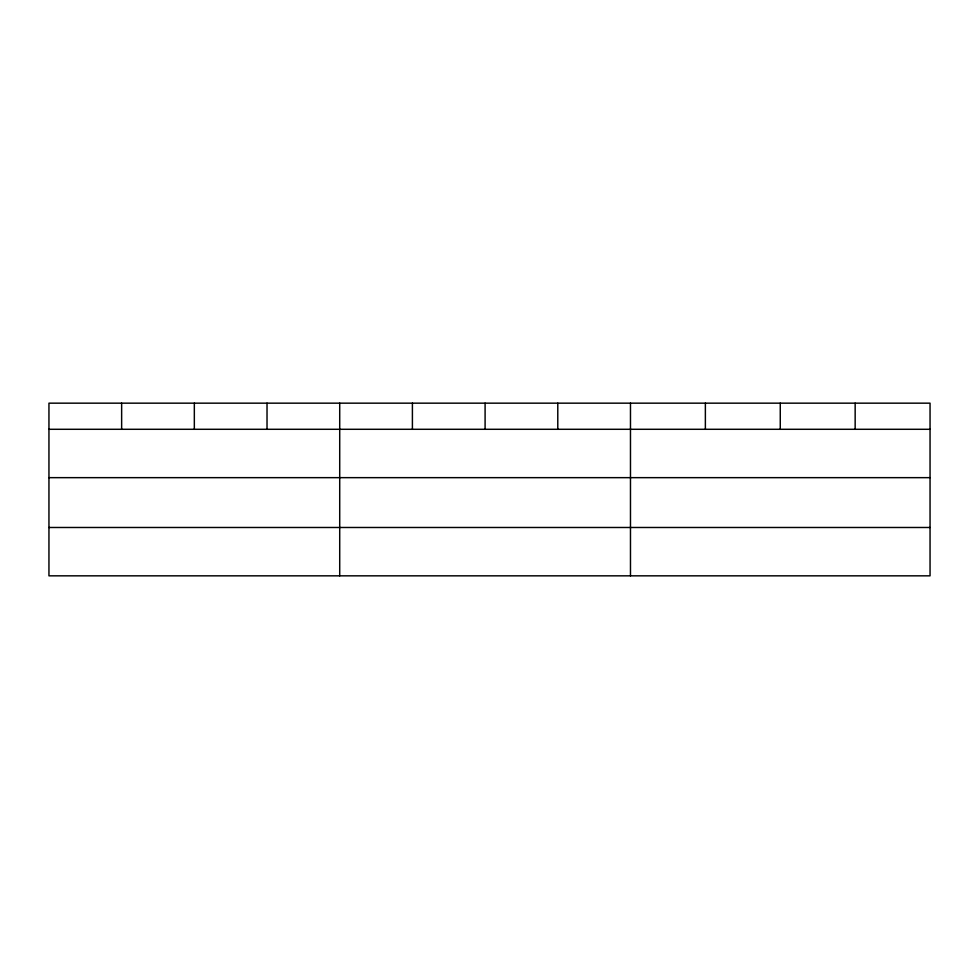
<?xml version="1.0" encoding="UTF-8"?>
<svg xmlns="http://www.w3.org/2000/svg" width="979" height="979" viewBox="0 0 979 979"><rect width="100%" height="100%" fill="white"/><g stroke="black" fill="none" stroke-linecap="round" stroke-linejoin="round"><path stroke-width="1.47" d="M930.05 477.654L930.05 403.164L48.95 403.164L48.95 575.836L930.05 575.836L930.05 477.654L48.95 477.654M48.95 429.291L930.05 429.291M48.95 527.485L930.05 527.485M855.156 403.164L855.156 429.291M780.263 403.164L780.263 429.291M705.369 403.164L705.369 429.291M630.476 403.164L630.476 575.836M557.785 403.164L557.785 429.291M485.094 403.164L485.094 429.291M412.404 403.164L412.404 429.291M339.713 403.164L339.713 575.836M267.022 403.164L267.022 429.291M194.332 403.164L194.332 429.291M121.641 403.164L121.641 429.291"/></g></svg>
